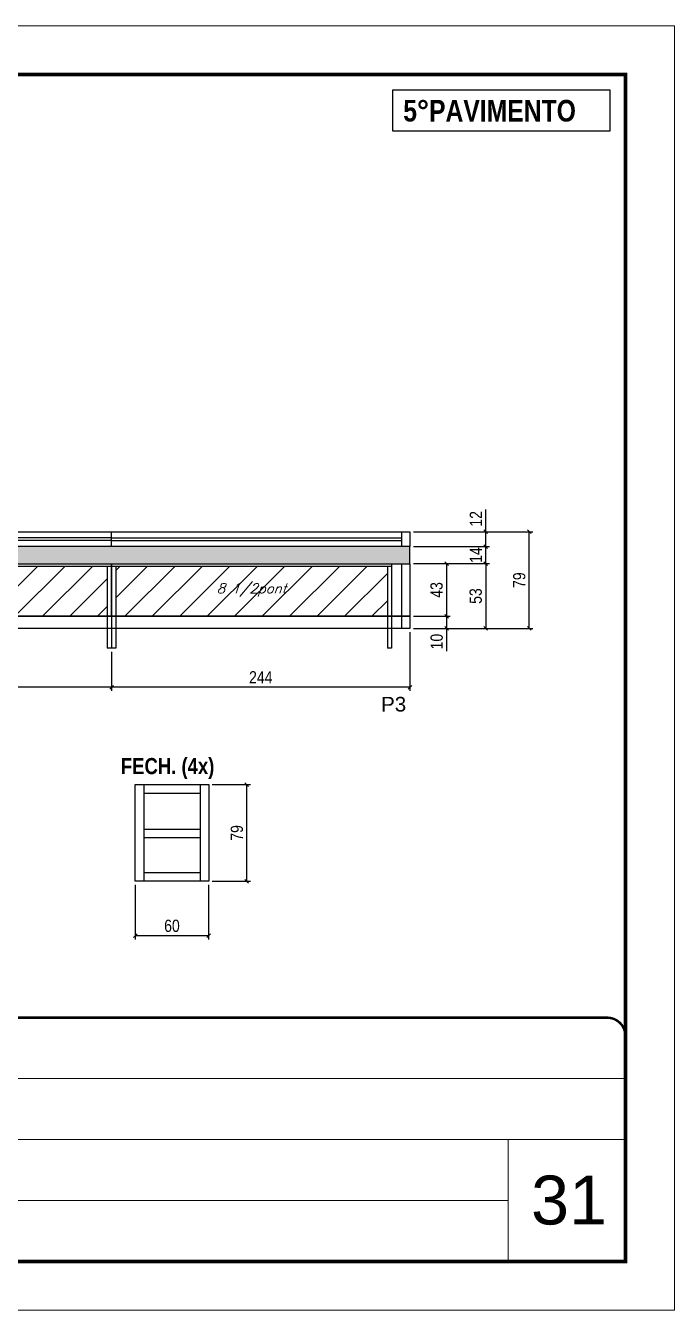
# Model space of a CAD drawing. Extents: x 3330 to 22105, y 1197 to 30204.
# Drawn here: x 16984 to 17515, y 20723 to 21773 of the extents above; entities that cross this region are included whole.
import ezdxf

# ---------------------------------------------------------------- set-up
doc = ezdxf.new("R2010")
doc.units = 0
doc.linetypes.add('CONTINUO', pattern=[0])
doc.linetypes.add('DASHED', pattern=[0.75, 0.5, -0.25])
for name, color, linetype in [('5', 5, 'Continuous'), ('COTA', 241, 'Continuous'), ('NOMENCLATURA', 7, 'Continuous'), ('Painéis', 200, 'Continuous'), ('SARR_2.2x7', 40, 'Continuous'), ('SARR_3.5x7', 81, 'Continuous'), ('SARR_EDITAR', 141, 'Continuous'), ('texto', 7, 'Continuous')]:
    doc.layers.add(name, color=color, linetype=linetype)
for name, color, linetype, lineweight in [('CARIMBO', 255, 'Continuous', 9), ('Folhas', 255, 'Continuous', 9), ('Hachura', 251, 'Continuous', 9), ('SARRAFO DE PRESSAO', 251, 'DASHED', 9)]:
    doc.layers.add(name, color=color, linetype=linetype, lineweight=lineweight)
doc.styles.add('ARIAL', font='arial.ttf')
doc.styles.add('COTA TECNICA', font='techl___.ttf', dxfattribs={"height": 10})
doc.styles.add('COTA TECNICA-50', font='techl___.ttf', dxfattribs={"height": 9})
doc.styles.add('Romans', font='romans.shx')
doc.styles.get("Standard").update_dxf_attribs({"font": 'arial.ttf'})
doc.styles.add('TECNICA', font='techb___.ttf', dxfattribs={"height": 10})
doc.dimstyles.new('COTA PAINEL-50', dxfattribs={"dimtxt": 9, "dimasz": 3, "dimexe": 3, "dimexo": 3, "dimgap": 3, "dimtad": 1, "dimdec": 1, "dimzin": 12, "dimdsep": 46, "dimtxsty": 'COTA TECNICA-50', "dimblk1": 'OBLIQUE', "dimblk2": 'OBLIQUE', "dimsah": 1, "dimcen": 0.9, "dimclrd": 4, "dimclre": 4, "dimclrt": 240, "dimadec": 1, "dimazin": 3, "dimtfac": 1, "dimtdec": 1, "dimtmove": 0, "dimatfit": 3, "dimfxl": 1, "dimtolj": 1, "dimtzin": 12, "dimarcsym": 0})
doc.dimstyles.new('PAINEL', dxfattribs={"dimtxt": 10, "dimasz": 3, "dimexe": 3, "dimexo": 3, "dimgap": 3, "dimtad": 1, "dimdec": 1, "dimzin": 12, "dimdsep": 46, "dimtxsty": 'COTA TECNICA', "dimblk1": 'OBLIQUE', "dimblk2": 'OBLIQUE', "dimsah": 1, "dimcen": 0.9, "dimclrd": 4, "dimclre": 4, "dimclrt": 240, "dimadec": 1, "dimazin": 3, "dimtfac": 1, "dimtdec": 1, "dimtmove": 0, "dimatfit": 3, "dimfxl": 1, "dimtolj": 1, "dimtzin": 12, "dimarcsym": 0})

# ---------------------------------------------------------------- blocks, each defined once
blk = doc.blocks.new('9999999999')
at = {"color": 30, "linetype": 'CONTINUO'}
for p, q in [((98564.6, 34379.6), (99584, 34379.6)), ((98564.6, 34329.8), (99488, 34329.8)), ((99584, 34329.8), (99488, 34329.8)), ((99488, 34329.8), (99488, 34230.2)), ((98564.6, 34280), (99488, 34280))]:
    blk.add_line(p, q, dxfattribs=at)
at = {"color": 30, "linetype": 'CONTINUO', "const_width": 2}
blk.add_lwpolyline([(99584, 34230.2), (99584, 34414.4, 0.414214), (99569, 34429.4), (98229, 34429.4, 0.414214), (98214, 34414.4), (98214, 34245.2, 0.414214), (98229, 34230.2), (99584, 34230.2)], format="xyb", dxfattribs=at)
at = {"layer": 'Folhas'}
blk.add_lwpolyline([(98139, 34190.2), (99624, 34190.2), (99624, 35240.2), (98139, 35240.2)], close=True, dxfattribs=at)
at = {"layer": 'Folhas', "color": 30, "const_width": 3}
blk.add_lwpolyline([(98214, 34230.2), (99584, 34230.2), (99584, 35200.2), (98214, 35200.2)], close=True, dxfattribs=at)
blk = doc.blocks.new('_Oblique')
at = {"color": 0, "linetype": 'ByBlock', "lineweight": -2}
blk.add_line((-0.5, -0.5), (0.5, 0.5), dxfattribs=at)
blk = doc.blocks.new('*D2625')
at = {"layer": 'COTA', "color": 4, "linetype": 'ByBlock', "lineweight": -2, "transparency": 16777216}
for p, q in [((16810.4, 21277.4), (16810.4, 21229.4)), ((17054.4, 21261.4), (17054.4, 21229.4)), ((17054.4, 21232.4), (16810.4, 21232.4))]:
    blk.add_line(p, q, dxfattribs=at)
at = {"layer": 'Defpoints', "color": 0, "linetype": 'ByBlock', "transparency": 16777216}
for p in [(16810.4, 21280.4), (17054.4, 21264.4), (16810.4, 21232.4)]:
    blk.add_point(p, dxfattribs=at)
at = {"layer": 'COTA', "color": 4, "linetype": 'ByBlock', "lineweight": -2, "transparency": 16777216, "xscale": 3, "yscale": 3, "zscale": 3, "rotation": 180}
blk.add_blockref('_Oblique', (16810.4, 21232.4), dxfattribs=at)
at = {"layer": 'COTA', "color": 4, "linetype": 'ByBlock', "lineweight": -2, "transparency": 16777216, "xscale": 3, "yscale": 3, "zscale": 3}
blk.add_blockref('_Oblique', (17054.4, 21232.4), dxfattribs=at)
at = {"layer": 'COTA', "color": 240, "linetype": 'ByBlock', "transparency": 16777216, "insert": (16932.4, 21240), "char_height": 9, "attachment_point": 5, "style": 'COTA TECNICA-50'}
blk.add_mtext('\\A1;244', dxfattribs=at)
blk = doc.blocks.new('*D2626')
at = {"layer": 'COTA', "color": 4, "linetype": 'ByBlock', "lineweight": -2, "transparency": 16777216}
for p, q in [((17298.4, 21277.4), (17298.4, 21229.4)), ((17054.4, 21261.4), (17054.4, 21229.4)), ((17298.4, 21232.4), (17054.4, 21232.4))]:
    blk.add_line(p, q, dxfattribs=at)
at = {"layer": 'Defpoints', "color": 0, "linetype": 'ByBlock', "transparency": 16777216}
for p in [(17298.4, 21280.4), (17054.4, 21264.4), (17054.4, 21232.4)]:
    blk.add_point(p, dxfattribs=at)
at = {"layer": 'COTA', "color": 4, "linetype": 'ByBlock', "lineweight": -2, "transparency": 16777216, "xscale": 3, "yscale": 3, "zscale": 3, "rotation": 180}
blk.add_blockref('_Oblique', (17054.4, 21232.4), dxfattribs=at)
at = {"layer": 'COTA', "color": 4, "linetype": 'ByBlock', "lineweight": -2, "transparency": 16777216, "xscale": 3, "yscale": 3, "zscale": 3}
blk.add_blockref('_Oblique', (17298.4, 21232.4), dxfattribs=at)
at = {"layer": 'COTA', "color": 240, "linetype": 'ByBlock', "transparency": 16777216, "insert": (17176.4, 21240.5), "char_height": 10, "attachment_point": 5, "style": 'COTA TECNICA'}
blk.add_mtext('\\A1;244', dxfattribs=at)
blk = doc.blocks.new('*D2627')
at = {"layer": 'COTA', "color": 4, "linetype": 'ByBlock', "lineweight": -2, "transparency": 16777216}
for p, q in [((17301.4, 21333.4), (17363.4, 21333.4)), ((17360.4, 21333.4), (17360.4, 21280.4)), ((17301.4, 21280.4), (17363.4, 21280.4))]:
    blk.add_line(p, q, dxfattribs=at)
at = {"layer": 'Defpoints', "color": 0, "linetype": 'ByBlock', "transparency": 16777216}
for p in [(17298.4, 21333.4), (17298.4, 21280.4), (17360.4, 21280.4)]:
    blk.add_point(p, dxfattribs=at)
at = {"layer": 'COTA', "color": 4, "linetype": 'ByBlock', "lineweight": -2, "transparency": 16777216, "xscale": 3, "yscale": 3, "zscale": 3}
for p, rotation in [((17360.4, 21333.4), 90), ((17360.4, 21280.4), 270)]:
    blk.add_blockref('_Oblique', p, dxfattribs=dict(at, rotation=rotation))
at = {"layer": 'COTA', "color": 240, "linetype": 'ByBlock', "transparency": 16777216, "insert": (17352.2, 21306.9), "char_height": 10, "attachment_point": 5, "rotation": 90, "style": 'COTA TECNICA'}
blk.add_mtext('\\A1;53', dxfattribs=at)
blk = doc.blocks.new('*D2628')
at = {"layer": 'COTA', "color": 4, "linetype": 'ByBlock', "lineweight": -2, "transparency": 16777216}
for p, q in [((17301.4, 21347.4), (17363.4, 21347.4)), ((17360.4, 21333.4), (17360.4, 21347.4)), ((17301.4, 21333.4), (17363.4, 21333.4))]:
    blk.add_line(p, q, dxfattribs=at)
at = {"layer": 'Defpoints', "color": 0, "linetype": 'ByBlock', "transparency": 16777216}
for p in [(17298.4, 21347.4), (17360.4, 21347.4), (17298.4, 21333.4)]:
    blk.add_point(p, dxfattribs=at)
at = {"layer": 'COTA', "color": 4, "linetype": 'ByBlock', "lineweight": -2, "transparency": 16777216, "xscale": 3, "yscale": 3, "zscale": 3}
for p, rotation in [((17360.4, 21347.4), 90), ((17360.4, 21333.4), 270)]:
    blk.add_blockref('_Oblique', p, dxfattribs=dict(at, rotation=rotation))
at = {"layer": 'COTA', "color": 240, "linetype": 'ByBlock', "transparency": 16777216, "insert": (17352.3, 21340.4), "char_height": 10, "attachment_point": 5, "rotation": 90, "style": 'COTA TECNICA'}
blk.add_mtext('\\A1;14', dxfattribs=at)
blk = doc.blocks.new('*D2630')
at = {"layer": 'COTA', "color": 4, "linetype": 'ByBlock', "lineweight": -2, "transparency": 16777216}
for p, q in [((17360.4, 21359.4), (17360.4, 21377.7)), ((17301.4, 21359.4), (17363.4, 21359.4)), ((17360.4, 21347.4), (17360.4, 21359.4)), ((17301.4, 21347.4), (17363.4, 21347.4))]:
    blk.add_line(p, q, dxfattribs=at)
at = {"layer": 'Defpoints', "color": 0, "linetype": 'ByBlock', "transparency": 16777216}
for p in [(17298.4, 21359.4), (17360.4, 21359.4), (17298.4, 21347.4)]:
    blk.add_point(p, dxfattribs=at)
at = {"layer": 'COTA', "color": 4, "linetype": 'ByBlock', "lineweight": -2, "transparency": 16777216, "xscale": 3, "yscale": 3, "zscale": 3}
for p, rotation in [((17360.4, 21359.4), 90), ((17360.4, 21347.4), 270)]:
    blk.add_blockref('_Oblique', p, dxfattribs=dict(at, rotation=rotation))
at = {"layer": 'COTA', "color": 240, "linetype": 'ByBlock', "transparency": 16777216, "insert": (17352.3, 21370), "char_height": 10, "attachment_point": 5, "rotation": 90, "style": 'COTA TECNICA'}
blk.add_mtext('\\A1;12', dxfattribs=at)
blk = doc.blocks.new('*D2638')
at = {"layer": 'COTA', "color": 4, "linetype": 'ByBlock', "lineweight": -2, "transparency": 16777216}
for p, q in [((17136.8, 21152.8), (17168, 21152.8)), ((17165, 21073.8), (17165, 21152.8)), ((17136.8, 21073.8), (17168, 21073.8))]:
    blk.add_line(p, q, dxfattribs=at)
at = {"layer": 'Defpoints', "color": 0, "linetype": 'ByBlock', "transparency": 16777216}
for p in [(17133.8, 21152.8), (17165, 21152.8), (17133.8, 21073.8)]:
    blk.add_point(p, dxfattribs=at)
at = {"layer": 'COTA', "color": 4, "linetype": 'ByBlock', "lineweight": -2, "transparency": 16777216, "xscale": 3, "yscale": 3, "zscale": 3}
for p, rotation in [((17165, 21152.8), 90), ((17165, 21073.8), 270)]:
    blk.add_blockref('_Oblique', p, dxfattribs=dict(at, rotation=rotation))
at = {"layer": 'COTA', "color": 240, "linetype": 'ByBlock', "transparency": 16777216, "insert": (17156.9, 21113.3), "char_height": 10, "attachment_point": 5, "rotation": 90, "style": 'COTA TECNICA'}
blk.add_mtext('\\A1;79', dxfattribs=at)
blk = doc.blocks.new('*D2639')
at = {"layer": 'COTA', "color": 4, "linetype": 'ByBlock', "lineweight": -2, "transparency": 16777216}
for p, q in [((17073.8, 21070.8), (17073.8, 21026.2)), ((17133.8, 21070.8), (17133.8, 21026.2)), ((17133.8, 21029.2), (17073.8, 21029.2))]:
    blk.add_line(p, q, dxfattribs=at)
at = {"layer": 'Defpoints', "color": 0, "linetype": 'ByBlock', "transparency": 16777216}
for p in [(17073.8, 21073.8), (17133.8, 21073.8), (17073.8, 21029.2)]:
    blk.add_point(p, dxfattribs=at)
at = {"layer": 'COTA', "color": 4, "linetype": 'ByBlock', "lineweight": -2, "transparency": 16777216, "xscale": 3, "yscale": 3, "zscale": 3, "rotation": 180}
blk.add_blockref('_Oblique', (17073.8, 21029.2), dxfattribs=at)
at = {"layer": 'COTA', "color": 4, "linetype": 'ByBlock', "lineweight": -2, "transparency": 16777216, "xscale": 3, "yscale": 3, "zscale": 3}
blk.add_blockref('_Oblique', (17133.8, 21029.2), dxfattribs=at)
at = {"layer": 'COTA', "color": 240, "linetype": 'ByBlock', "transparency": 16777216, "insert": (17103.8, 21037.3), "char_height": 10, "attachment_point": 5, "style": 'COTA TECNICA'}
blk.add_mtext('\\A1;60', dxfattribs=at)
blk = doc.blocks.new('*D2099')
at = {"layer": 'COTA', "color": 4, "linetype": 'ByBlock', "lineweight": -2, "transparency": 16777216}
for p, q in [((17301.4, 21333.4), (17331.4, 21333.4)), ((17328.4, 21333.4), (17328.4, 21290.4)), ((17301.4, 21290.4), (17331.4, 21290.4))]:
    blk.add_line(p, q, dxfattribs=at)
at = {"layer": 'Defpoints', "color": 0, "linetype": 'ByBlock', "transparency": 16777216}
for p in [(17298.4, 21333.4), (17298.4, 21290.4), (17328.4, 21290.4)]:
    blk.add_point(p, dxfattribs=at)
at = {"layer": 'COTA', "color": 4, "linetype": 'ByBlock', "lineweight": -2, "transparency": 16777216, "xscale": 3, "yscale": 3, "zscale": 3}
for p, rotation in [((17328.4, 21333.4), 90), ((17328.4, 21290.4), 270)]:
    blk.add_blockref('_Oblique', p, dxfattribs=dict(at, rotation=rotation))
at = {"layer": 'COTA', "color": 240, "linetype": 'ByBlock', "transparency": 16777216, "insert": (17320.2, 21311.9), "char_height": 10, "attachment_point": 5, "rotation": 90, "style": 'COTA TECNICA'}
blk.add_mtext('\\A1;43', dxfattribs=at)
blk = doc.blocks.new('*D2100')
at = {"layer": 'COTA', "color": 4, "linetype": 'ByBlock', "lineweight": -2, "transparency": 16777216}
for p, q in [((17301.4, 21290.4), (17331.4, 21290.4)), ((17328.4, 21290.4), (17328.4, 21280.4)), ((17301.4, 21280.4), (17331.4, 21280.4)), ((17328.4, 21280.4), (17328.4, 21261.9))]:
    blk.add_line(p, q, dxfattribs=at)
at = {"layer": 'Defpoints', "color": 0, "linetype": 'ByBlock', "transparency": 16777216}
for p in [(17298.4, 21290.4), (17298.4, 21280.4), (17328.4, 21280.4)]:
    blk.add_point(p, dxfattribs=at)
at = {"layer": 'COTA', "color": 4, "linetype": 'ByBlock', "lineweight": -2, "transparency": 16777216, "xscale": 3, "yscale": 3, "zscale": 3}
for p, rotation in [((17328.4, 21290.4), 90), ((17328.4, 21280.4), 270)]:
    blk.add_blockref('_Oblique', p, dxfattribs=dict(at, rotation=rotation))
at = {"layer": 'COTA', "color": 240, "linetype": 'ByBlock', "transparency": 16777216, "insert": (17320.3, 21269.7), "char_height": 10, "attachment_point": 5, "rotation": 90, "style": 'COTA TECNICA'}
blk.add_mtext('\\A1;10', dxfattribs=at)
blk = doc.blocks.new('*D2104')
at = {"layer": 'COTA', "color": 4, "linetype": 'ByBlock', "lineweight": -2, "transparency": 16777216}
for p, q in [((17301.4, 21359.4), (17398.9, 21359.4)), ((17395.9, 21280.4), (17395.9, 21359.4)), ((17301.4, 21280.4), (17398.9, 21280.4))]:
    blk.add_line(p, q, dxfattribs=at)
at = {"layer": 'Defpoints', "color": 0, "linetype": 'ByBlock', "transparency": 16777216}
for p in [(17298.4, 21359.4), (17395.9, 21359.4), (17298.4, 21280.4)]:
    blk.add_point(p, dxfattribs=at)
at = {"layer": 'COTA', "color": 4, "linetype": 'ByBlock', "lineweight": -2, "transparency": 16777216, "xscale": 3, "yscale": 3, "zscale": 3}
for p, rotation in [((17395.9, 21359.4), 90), ((17395.9, 21280.4), 270)]:
    blk.add_blockref('_Oblique', p, dxfattribs=dict(at, rotation=rotation))
at = {"layer": 'COTA', "color": 240, "linetype": 'ByBlock', "transparency": 16777216, "insert": (17387.8, 21319.9), "char_height": 10, "attachment_point": 5, "rotation": 90, "style": 'COTA TECNICA'}
blk.add_mtext('\\A1;79', dxfattribs=at)

msp = doc.modelspace()

# ---------------------------------------------------------------- hatches: boundary and pattern name
at = {"layer": 'COTA', "linetype": 'ByBlock'}
h = msp.add_hatch(dxfattribs=at)
h.set_pattern_fill('AR-CONC', color=256, scale=0.03)
h.set_pattern_definition([(50, (-114733.947, -6876.6787), (5.46554007, -0.47817257), [0.5715, -6.2865]), (355, (-114733.947, -6876.679), (-1.05730264, 5.73170536), [0.4572, -5.02921753]), (100.4514447, (-114733.4915, -6876.7186), (4.40823741, 5.25353256), [0.48570026, -5.34270734]), (46.1842, (-114733.947, -6875.155), (8.13237123, -1.26126984), [0.85725, -9.42975]), (96.6355576, (-114733.269, -6875.26), (7.122124, 7.42278374), [0.7285507, -8.01406824]), (351.184151, (-114733.947, -6875.155), (7.122124, 7.42278374), [0.685799, -7.54379196]), (21, (-114733.185, -6875.5357), (4.54843174, -3.06795595), [0.5715, -6.2865]), (326, (-114733.185, -6875.536), (1.85406085, 5.52563898), [0.4572, -5.0292]), (71.451445, (-114732.806, -6875.7914), (6.40249258, 2.45768307), [0.48570026, -5.34269813]), (37.5, (-114733.947, -6876.6787), (0.092658098, 2.536651166), [0, -4.96824, 0, -5.1054, 0, -5.04825]), (7.5, (-114733.947, -6876.6787), (2.004589875, 3.005417245), [0, -2.91084, 0, -4.85394, 0, -1.92405]), (327.5, (-114735.6463, -6876.6787), (4.067717855, -0.17186232), [0, -1.905, 0, -5.9436, 0, -7.8867]), (317.5, (-114736.4083, -6876.6787), (4.44387544, 0.76279473), [0, -2.4765, 0, -3.94716, 0, -5.6007])])
h.paths.add_polyline_path([(16810.41, 21333.37), (17054.41, 21333.37), (17298.41, 21333.37), (17298.41, 21347.37), (16810.41, 21347.37), (16810.41, 21359.37), (16785.41, 21359.37), (16785.41, 21347.37), (16297.41, 21347.37), (16297.41, 21333.37), (16541.41, 21333.37), (16785.41, 21333.37), (16785.41, 21290.37), (16785.41, 21280.37), (16810.41, 21280.37), (16810.41, 21290.37)])
at = {"layer": 'Hachura', "linetype": 'ByBlock'}
h = msp.add_hatch(dxfattribs=at)
h.set_pattern_fill('ANSI31', color=256, scale=5)
h.set_pattern_definition([(45, (-114733.947, -6876.679), (-11.2253202, 11.2253202), [])])
h.paths.add_polyline_path([(16537.91, 21290.37), (16537.91, 21331.17), (16315.91, 21331.17), (16315.91, 21290.37)])
h.paths.add_polyline_path([(16766.91, 21290.37), (16766.91, 21331.17), (16544.91, 21331.17), (16544.91, 21290.37)])
h.paths.add_polyline_path([(16828.91, 21331.17), (16828.91, 21290.37), (17050.91, 21290.37), (17050.91, 21331.17)])
h.paths.add_polyline_path([(17057.91, 21331.17), (17057.91, 21290.37), (17279.91, 21290.37), (17279.91, 21331.17)])

# ---------------------------------------------------------------- linework, layer by layer
at = {"layer": 'COTA', "linetype": 'ByBlock'}
for p, q in [((17298.41, 21333.37), (17298.41, 21347.37)), ((17054.41, 21280.37), (17054.41, 21264.37)), ((17057.91, 21264.37), (17050.91, 21264.37)), ((17283.41, 21264.37), (17279.91, 21264.37))]:
    msp.add_line(p, q, dxfattribs=at)
at = {"layer": 'NOMENCLATURA'}
msp.add_lwpolyline([(17284.33, 21720.59), (17461.86, 21720.59), (17461.86, 21686.78), (17284.33, 21686.78)], close=True, dxfattribs=at)
at = {"layer": 'Painéis', "linetype": 'Continuous'}
for p, q in [((17054.41, 21347.37), (17054.41, 21359.37)), ((17054.41, 21290.37), (17054.41, 21333.37)), ((17054.41, 21290.37), (17054.41, 21280.37))]:
    msp.add_line(p, q, dxfattribs=at)
for points in [[(16810.41, 21359.37), (17298.41, 21359.37), (17298.41, 21347.37), (16810.41, 21347.37)], [(16810.41, 21333.37), (17054.41, 21333.37), (17054.41, 21290.37), (16810.41, 21290.37)], [(17054.41, 21333.37), (17298.41, 21333.37), (17298.41, 21290.37), (17054.41, 21290.37)], [(16810.41, 21290.37), (17298.41, 21290.37), (17298.41, 21280.37), (16810.41, 21280.37)], [(17133.85, 21073.81), (17073.85, 21073.81), (17073.85, 21152.81), (17133.85, 21152.81)]]:
    msp.add_lwpolyline(points, close=True, dxfattribs=at)
at = {"layer": 'SARR_2.2x7', "linetype": 'Continuous'}
for p, q in [((17291.41, 21359.37), (17291.41, 21347.37)), ((17054.41, 21331.17), (16825.41, 21331.17)), ((17283.41, 21331.17), (17054.41, 21331.17)), ((17291.41, 21333.37), (17291.41, 21290.37)), ((17291.41, 21290.37), (17291.41, 21280.37)), ((17080.85, 21152.81), (17080.85, 21073.81)), ((17126.85, 21152.81), (17126.85, 21073.81)), ((17080.85, 21145.81), (17126.85, 21145.81)), ((17080.85, 21116.44), (17126.85, 21116.44)), ((17080.85, 21109.44), (17126.85, 21109.44)), ((17080.85, 21080.81), (17126.85, 21080.81))]:
    msp.add_line(p, q, dxfattribs=at)
at = {"layer": 'SARR_3.5x7'}
for p, q in [((17050.91, 21331.17), (17050.91, 21264.37)), ((17057.91, 21331.17), (17057.91, 21264.37)), ((17279.91, 21331.17), (17279.91, 21264.37)), ((17283.41, 21333.37), (17283.41, 21264.37))]:
    msp.add_line(p, q, dxfattribs=at)
at = {"layer": 'SARR_EDITAR', "linetype": 'Continuous'}
for p, q in [((17054.41, 21354.37), (16817.41, 21354.37)), ((17054.41, 21352.37), (16817.41, 21352.37)), ((17054.41, 21354.37), (17291.41, 21354.37)), ((17054.41, 21352.37), (17291.41, 21352.37))]:
    msp.add_line(p, q, dxfattribs=at)

# ---------------------------------------------------------------- block references
at = {"layer": 'SARRAFO DE PRESSAO', "color": 6, "linetype": 'ByBlock'}
msp.add_blockref('9999999999', (-82109.42, -13467.11), dxfattribs=at)

# ---------------------------------------------------------------- texts
at = {"layer": '5', "linetype": 'Continuous'}
msp.add_text('P3', height=12, rotation=359.99996, dxfattribs=at).set_placement((17274.8, 21212.51))
at = {"layer": 'CARIMBO', "style": 'ARIAL'}
msp.add_text('31', height=40, dxfattribs=at).set_placement((17397.42, 20793.24))
at = {"layer": 'NOMENCLATURA', "style": 'TECNICA'}
for s, height, p in [('5°PAVIMENTO ', 17.6379, (17292.91, 21694.78)), ('FECH. (4x)', 13.2, (17062.02, 21161.33))]:
    msp.add_text(s, height=height, dxfattribs=at).set_placement(p)
at = {"layer": 'texto', "color": 2, "insert": (17168.91, 21311.87), "char_height": 8, "attachment_point": 5, "style": 'Romans'}
msp.add_mtext('{\\Q19;\\C256;8 1/2pont}', dxfattribs=at)

# ---------------------------------------------------------------- dimensions: what is measured, and where the dimension line sits
at = {"layer": 'COTA', "linetype": 'ByBlock'}
for base, p1, p2, picture, middle in [((17360.38, 21359.37), (17298.41, 21347.37), (17298.41, 21359.37), '*D2630', (17352.33, 21370.03)), ((17395.9, 21359.37), (17298.41, 21280.37), (17298.41, 21359.37), '*D2104', (17387.8, 21319.87)), ((17360.38, 21280.37), (17298.41, 21333.37), (17298.41, 21280.37), '*D2627', (17352.16, 21306.87)), ((17328.45, 21290.37), (17298.41, 21333.37), (17298.41, 21290.37), '*D2099', (17320.23, 21311.87)), ((17328.45, 21280.37), (17298.41, 21290.37), (17298.41, 21280.37), '*D2100', (17320.34, 21269.66)), ((17164.98, 21152.81), (17133.85, 21073.81), (17133.85, 21152.81), '*D2638', (17156.87, 21113.31))]:
    dim = msp.add_linear_dim(base=base, p1=p1, p2=p2, angle=90, dimstyle='PAINEL', dxfattribs=at)
    dim.commit()
    dim.dimension.update_dxf_attribs({"geometry": picture, "text_midpoint": middle})
dim = msp.add_linear_dim(base=(17360.38, 21347.37), p1=(17298.41, 21333.37), p2=(17298.41, 21347.37), angle=90, dimstyle='PAINEL', dxfattribs=at)
dim.commit()
dim.dimension.update_dxf_attribs({"geometry": '*D2628', "text_midpoint": (17360.38, 21340.37), "dimtype": 160})
dim = msp.add_linear_dim(base=(16810.41, 21232.41), p1=(17054.41, 21264.37), p2=(16810.41, 21280.37), angle=180, dimstyle='COTA PAINEL-50', override={"dimarcsym": 1}, dxfattribs=at)
dim.commit()
dim.dimension.update_dxf_attribs({"geometry": '*D2625', "text_midpoint": (16932.41, 21239.98)})
for base, p1, p2, picture, middle in [((17054.41, 21232.41), (17298.41, 21280.37), (17054.41, 21264.37), '*D2626', (17176.41, 21240.49)), ((17073.85, 21029.22), (17133.85, 21073.81), (17073.85, 21073.81), '*D2639', (17103.85, 21037.33))]:
    dim = msp.add_linear_dim(base=base, p1=p1, p2=p2, dimstyle='PAINEL', dxfattribs=at)
    dim.commit()
    dim.dimension.update_dxf_attribs({"geometry": picture, "text_midpoint": middle})

doc.saveas('drawing.dxf')
